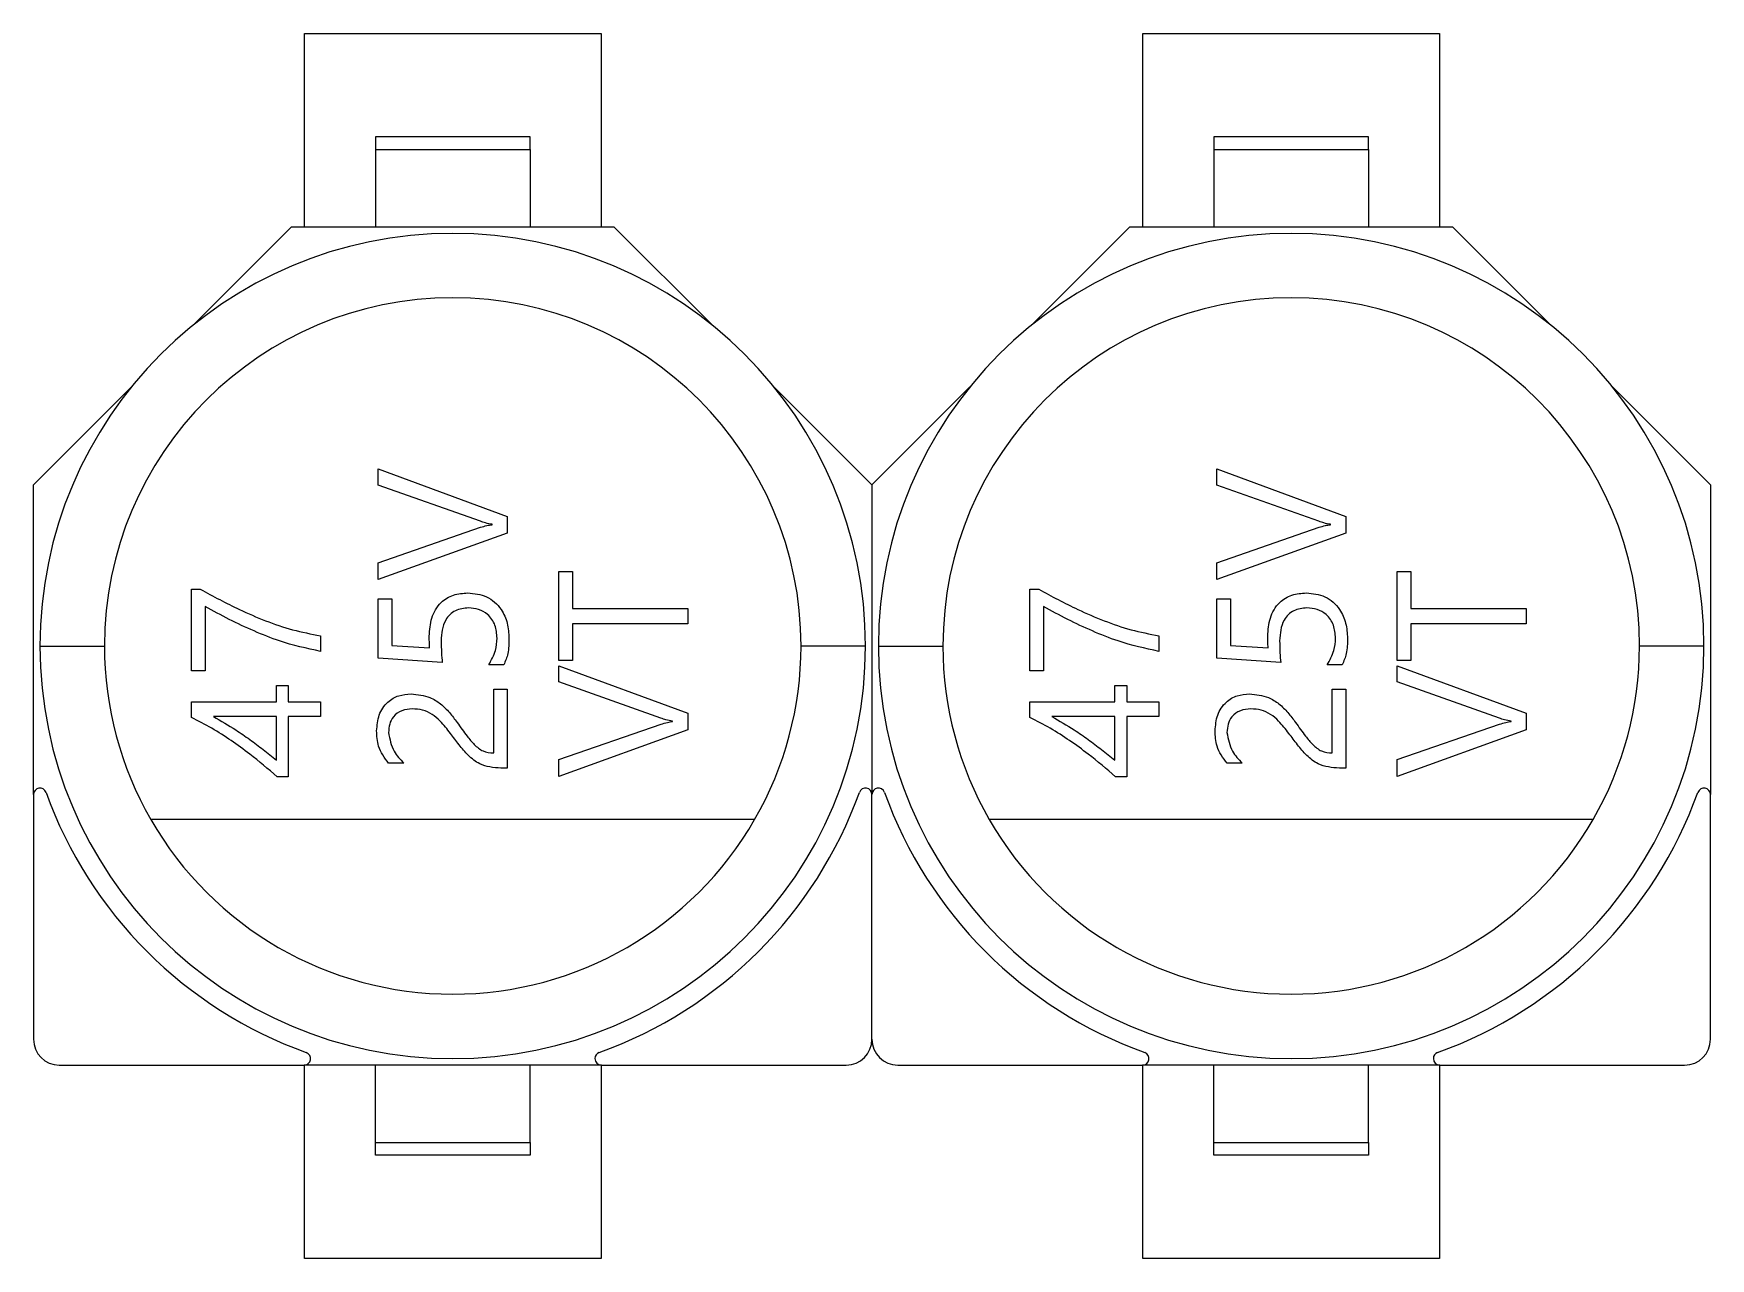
# Model space of a CAD drawing. Header units: millimetres. Extents: x -2889 to 8174, y 2447 to 8478.
# Drawn here: x 2745.851 to 2747.151, y 3450.816 to 3451.766 of the extents above; entities that cross this region are included whole.
import ezdxf

# ---------------------------------------------------------------- set-up
doc = ezdxf.new("R2010")
doc.units = ezdxf.units.MM

msp = doc.modelspace()

# ---------------------------------------------------------------- linework, layer by layer
at = {"color": 7, "linetype": 'Continuous', "lineweight": 25}
for p, q in [((2746.0608, 3451.6156), (2746.0608, 3451.7656)), ((2746.0608, 3451.7656), (2746.2908, 3451.7656)), ((2746.2908, 3451.7656), (2746.2908, 3451.6156)), ((2746.7108, 3451.6156), (2746.7108, 3451.7656)), ((2746.7108, 3451.7656), (2746.9408, 3451.7656)), ((2746.9408, 3451.7656), (2746.9408, 3451.6156)), ((2746.1158, 3451.6856), (2746.1158, 3451.6756)), ((2746.2358, 3451.6856), (2746.1158, 3451.6856)), ((2746.2358, 3451.6756), (2746.2358, 3451.6856)), ((2746.7658, 3451.6856), (2746.7658, 3451.6756)), ((2746.8858, 3451.6856), (2746.7658, 3451.6856)), ((2746.8858, 3451.6756), (2746.8858, 3451.6856)), ((2746.1158, 3451.6756), (2746.2358, 3451.6756)), ((2746.1158, 3451.6756), (2746.1158, 3451.6156)), ((2746.2358, 3451.6756), (2746.2358, 3451.6156)), ((2746.7658, 3451.6756), (2746.8858, 3451.6756)), ((2746.7658, 3451.6756), (2746.7658, 3451.6156)), ((2746.8858, 3451.6756), (2746.8858, 3451.6156)), ((2746.0508, 3451.6156), (2745.9748, 3451.5396)), ((2746.0508, 3451.6156), (2746.3008, 3451.6156)), ((2746.3768, 3451.5396), (2746.3008, 3451.6156)), ((2746.7008, 3451.6156), (2746.6248, 3451.5396)), ((2746.7008, 3451.6156), (2746.9508, 3451.6156)), ((2747.0268, 3451.5396), (2746.9508, 3451.6156)), ((2745.9268, 3451.4916), (2745.8508, 3451.4156)), ((2746.5008, 3451.4156), (2746.4248, 3451.4916)), ((2746.5768, 3451.4916), (2746.5008, 3451.4156)), ((2747.1508, 3451.4156), (2747.0748, 3451.4916)), ((2746.1181, 3451.4153), (2746.1181, 3451.4279)), ((2746.1181, 3451.4279), (2746.2181, 3451.3911)), ((2746.7681, 3451.4279), (2746.8681, 3451.3911)), ((2746.7681, 3451.4153), (2746.7681, 3451.4279)), ((2745.8508, 3451.1754), (2745.8508, 3451.4156)), ((2746.1973, 3451.3873), (2746.1181, 3451.4153)), ((2746.5008, 3451.4156), (2746.5008, 3451.1754)), ((2746.8473, 3451.3873), (2746.7681, 3451.4153)), ((2747.1508, 3451.4156), (2747.1508, 3451.1754)), ((2746.2063, 3451.3847), (2746.2063, 3451.385)), ((2746.2181, 3451.3911), (2746.2181, 3451.3782)), ((2746.8563, 3451.3847), (2746.8563, 3451.385)), ((2746.8681, 3451.3911), (2746.8681, 3451.3782)), ((2746.1181, 3451.3551), (2746.1974, 3451.3827)), ((2746.2181, 3451.3782), (2746.1181, 3451.3422)), ((2746.7681, 3451.3551), (2746.8474, 3451.3827)), ((2746.8681, 3451.3782), (2746.7681, 3451.3422)), ((2746.1181, 3451.3422), (2746.1181, 3451.3551)), ((2746.258, 3451.2793), (2746.258, 3451.3483)), ((2746.258, 3451.3483), (2746.2686, 3451.3483)), ((2746.2686, 3451.3483), (2746.2686, 3451.3196)), ((2746.7681, 3451.3422), (2746.7681, 3451.3551)), ((2746.908, 3451.2793), (2746.908, 3451.3483)), ((2746.908, 3451.3483), (2746.9186, 3451.3483)), ((2746.9186, 3451.3483), (2746.9186, 3451.3196)), ((2745.9733, 3451.2714), (2745.9733, 3451.3347)), ((2745.9733, 3451.3347), (2745.9801, 3451.3347)), ((2746.6233, 3451.2714), (2746.6233, 3451.3347)), ((2746.6233, 3451.3347), (2746.6301, 3451.3347)), ((2745.9838, 3451.3213), (2745.9838, 3451.2714)), ((2746.1181, 3451.2812), (2746.1181, 3451.3272)), ((2746.1181, 3451.3272), (2746.1287, 3451.3272)), ((2746.1287, 3451.3272), (2746.1287, 3451.2911)), ((2746.2686, 3451.3196), (2746.358, 3451.3196)), ((2746.358, 3451.3196), (2746.358, 3451.3079)), ((2746.6338, 3451.3213), (2746.6338, 3451.2714)), ((2746.7681, 3451.2812), (2746.7681, 3451.3272)), ((2746.7681, 3451.3272), (2746.7787, 3451.3272)), ((2746.7787, 3451.3272), (2746.7787, 3451.2911)), ((2746.9186, 3451.3196), (2747.008, 3451.3196)), ((2747.008, 3451.3196), (2747.008, 3451.3079)), ((2746.358, 3451.3079), (2746.2686, 3451.3079)), ((2746.2686, 3451.3079), (2746.2686, 3451.2793)), ((2747.008, 3451.3079), (2746.9186, 3451.3079)), ((2746.9186, 3451.3079), (2746.9186, 3451.2793)), ((2746.0733, 3451.2986), (2746.0733, 3451.2864)), ((2746.7233, 3451.2986), (2746.7233, 3451.2864)), ((2745.8558, 3451.2906), (2745.9058, 3451.2906)), ((2746.1677, 3451.2778), (2746.1181, 3451.2812)), ((2746.1287, 3451.2911), (2746.1579, 3451.2891)), ((2746.2686, 3451.2793), (2746.258, 3451.2793)), ((2746.4958, 3451.2906), (2746.4458, 3451.2906)), ((2746.5058, 3451.2906), (2746.5558, 3451.2906)), ((2746.8177, 3451.2778), (2746.7681, 3451.2812)), ((2746.7787, 3451.2911), (2746.8079, 3451.2891)), ((2746.9186, 3451.2793), (2746.908, 3451.2793)), ((2747.1458, 3451.2906), (2747.0958, 3451.2906)), ((2745.9838, 3451.2714), (2745.9733, 3451.2714)), ((2746.2154, 3451.276), (2746.2037, 3451.276)), ((2746.258, 3451.2627), (2746.258, 3451.2753)), ((2746.258, 3451.2753), (2746.358, 3451.2384)), ((2746.6338, 3451.2714), (2746.6233, 3451.2714)), ((2746.8654, 3451.276), (2746.8537, 3451.276)), ((2746.908, 3451.2627), (2746.908, 3451.2753)), ((2746.908, 3451.2753), (2747.008, 3451.2384)), ((2746.0391, 3451.2473), (2746.0391, 3451.26)), ((2746.0391, 3451.26), (2746.0483, 3451.26)), ((2746.0483, 3451.26), (2746.0483, 3451.2473)), ((2746.2076, 3451.2077), (2746.2076, 3451.2572)), ((2746.2076, 3451.2572), (2746.2181, 3451.2572)), ((2746.2181, 3451.2572), (2746.2181, 3451.1958)), ((2746.3372, 3451.2346), (2746.258, 3451.2627)), ((2746.6891, 3451.2473), (2746.6891, 3451.26)), ((2746.6891, 3451.26), (2746.6983, 3451.26)), ((2746.6983, 3451.26), (2746.6983, 3451.2473)), ((2746.8576, 3451.2077), (2746.8576, 3451.2572)), ((2746.8576, 3451.2572), (2746.8681, 3451.2572)), ((2746.8681, 3451.2572), (2746.8681, 3451.1958)), ((2746.9872, 3451.2346), (2746.908, 3451.2627)), ((2745.9733, 3451.2473), (2746.0391, 3451.2473)), ((2745.9733, 3451.2351), (2745.9733, 3451.2473)), ((2746.0483, 3451.2473), (2746.0733, 3451.2473)), ((2746.0733, 3451.2473), (2746.0733, 3451.236)), ((2746.6233, 3451.2473), (2746.6891, 3451.2473)), ((2746.6233, 3451.2351), (2746.6233, 3451.2473)), ((2746.6983, 3451.2473), (2746.7233, 3451.2473)), ((2746.7233, 3451.2473), (2746.7233, 3451.236)), ((2746.0391, 3451.236), (2745.9903, 3451.236)), ((2746.0391, 3451.2021), (2746.0391, 3451.236)), ((2746.0733, 3451.236), (2746.0483, 3451.236)), ((2746.0483, 3451.236), (2746.0483, 3451.1892)), ((2746.258, 3451.2025), (2746.3373, 3451.23)), ((2746.3462, 3451.2321), (2746.3462, 3451.2323)), ((2746.358, 3451.2384), (2746.358, 3451.2256)), ((2746.6891, 3451.236), (2746.6403, 3451.236)), ((2746.6891, 3451.2021), (2746.6891, 3451.236)), ((2746.7233, 3451.236), (2746.6983, 3451.236)), ((2746.6983, 3451.236), (2746.6983, 3451.1892)), ((2746.908, 3451.2025), (2746.9873, 3451.23)), ((2746.9962, 3451.2321), (2746.9962, 3451.2323)), ((2747.008, 3451.2384), (2747.008, 3451.2256)), ((2746.358, 3451.2256), (2746.258, 3451.1895)), ((2747.008, 3451.2256), (2746.908, 3451.1895)), ((2746.258, 3451.1895), (2746.258, 3451.2025)), ((2746.908, 3451.1895), (2746.908, 3451.2025)), ((2746.0483, 3451.1892), (2746.0396, 3451.1892)), ((2746.1379, 3451.1997), (2746.1261, 3451.1997)), ((2746.2181, 3451.1958), (2746.2132, 3451.1958)), ((2746.6983, 3451.1892), (2746.6896, 3451.1892)), ((2746.7879, 3451.1997), (2746.7761, 3451.1997)), ((2746.8681, 3451.1958), (2746.8632, 3451.1958)), ((2745.8508, 3451.1754), (2745.8508, 3450.9856)), ((2746.5008, 3450.9856), (2746.5008, 3451.1754)), ((2747.1508, 3450.9856), (2747.1508, 3451.1754)), ((2746.4099, 3451.156), (2745.9418, 3451.156)), ((2747.0599, 3451.156), (2746.5918, 3451.156)), ((2745.8708, 3450.9656), (2746.0606, 3450.9656)), ((2746.291, 3450.9656), (2746.0606, 3450.9656)), ((2746.0608, 3450.8156), (2746.0608, 3450.9656)), ((2746.1158, 3450.9056), (2746.1158, 3450.9656)), ((2746.2358, 3450.9056), (2746.2358, 3450.9656)), ((2746.2908, 3450.9656), (2746.2908, 3450.8156)), ((2746.291, 3450.9656), (2746.4808, 3450.9656)), ((2746.5208, 3450.9656), (2746.7106, 3450.9656)), ((2746.941, 3450.9656), (2746.7106, 3450.9656)), ((2746.7108, 3450.8156), (2746.7108, 3450.9656)), ((2746.7658, 3450.9056), (2746.7658, 3450.9656)), ((2746.8858, 3450.9056), (2746.8858, 3450.9656)), ((2746.9408, 3450.9656), (2746.9408, 3450.8156)), ((2746.941, 3450.9656), (2747.1308, 3450.9656)), ((2746.1158, 3450.9056), (2746.2358, 3450.9056)), ((2746.1158, 3450.8956), (2746.1158, 3450.9056)), ((2746.2358, 3450.9056), (2746.2358, 3450.8956)), ((2746.7658, 3450.9056), (2746.8858, 3450.9056)), ((2746.7658, 3450.8956), (2746.7658, 3450.9056)), ((2746.8858, 3450.9056), (2746.8858, 3450.8956)), ((2746.2358, 3450.8956), (2746.1158, 3450.8956)), ((2746.8858, 3450.8956), (2746.7658, 3450.8956)), ((2746.2908, 3450.8156), (2746.0608, 3450.8156)), ((2746.9408, 3450.8156), (2746.7108, 3450.8156))]:
    msp.add_line(p, q, dxfattribs=at)
for centre, radius, start, end in [((2746.1758, 3451.2906), 0.32, 0, 180), ((2746.8258, 3451.2906), 0.32, 0, 180), ((2746.1758, 3451.2906), 0.27, 0, 180), ((2746.8258, 3451.2906), 0.27, 0, 180), ((2746.1758, 3451.2906), 0.32, 180, 0), ((2746.1758, 3451.2906), 0.27, 180, 209.9008), ((2746.1758, 3451.2906), 0.27, 330.0992, 0), ((2746.8258, 3451.2906), 0.32, 180, 0), ((2746.8258, 3451.2906), 0.27, 180, 209.9008), ((2746.8258, 3451.2906), 0.27, 330.0992, 0), ((2745.8558, 3451.1754), 0.005, 19.8003, 180), ((2746.1758, 3451.2906), 0.3351, 199.8003, 250.1997), ((2746.1758, 3451.2906), 0.3351, 289.8003, 340.1997), ((2746.4958, 3451.1754), 0.005, 0, 160.1997), ((2746.5058, 3451.1754), 0.005, 19.8003, 180), ((2746.8258, 3451.2906), 0.3351, 199.8003, 250.1997), ((2746.8258, 3451.2906), 0.3351, 289.8003, 340.1997), ((2747.1458, 3451.1754), 0.005, 0, 160.1997), ((2746.1758, 3451.2906), 0.27, 209.9008, 330.0992), ((2746.8258, 3451.2906), 0.27, 209.9008, 330.0992), ((2745.8708, 3450.9856), 0.02, 180, 270), ((2746.4808, 3450.9856), 0.02, 270, 0), ((2746.5208, 3450.9856), 0.02, 180, 270), ((2747.1308, 3450.9856), 0.02, 270, 0), ((2746.0606, 3450.9706), 0.005, 270, 70.1997), ((2746.291, 3450.9706), 0.005, 109.8003, 180), ((2746.291, 3450.9706), 0.005, 180, 270), ((2746.7106, 3450.9706), 0.005, 270, 70.1997), ((2746.941, 3450.9706), 0.005, 109.8003, 180), ((2746.941, 3450.9706), 0.005, 180, 270)]:
    msp.add_arc(centre, radius, start, end, dxfattribs=at)
for points, knots in [([(2746.2063, 3451.385), (2746.2046, 3451.3853), (2746.2015, 3451.3858), (2746.1986, 3451.3868), (2746.1973, 3451.3873)], [0, 0, 0, 0, 0.559931, 1, 1, 1, 1]), ([(2746.1974, 3451.3827), (2746.199, 3451.3832), (2746.2019, 3451.384), (2746.2049, 3451.3845), (2746.2063, 3451.3847)], [0, 0, 0, 0, 0.559887, 1, 1, 1, 1]), ([(2746.8563, 3451.385), (2746.8546, 3451.3853), (2746.8515, 3451.3858), (2746.8486, 3451.3868), (2746.8473, 3451.3873)], [0, 0, 0, 0, 0.559931, 1, 1, 1, 1]), ([(2746.8474, 3451.3827), (2746.849, 3451.3832), (2746.8519, 3451.384), (2746.8549, 3451.3845), (2746.8563, 3451.3847)], [0, 0, 0, 0, 0.559887, 1, 1, 1, 1]), ([(2745.9801, 3451.3347), (2745.9901, 3451.3292), (2746.0066, 3451.3203), (2746.0306, 3451.31), (2746.0515, 3451.3026), (2746.066, 3451.3), (2746.0733, 3451.2986)], [0, 0, 0, 0, 0.340031, 0.560091, 0.780119, 1, 1, 1, 1]), ([(2746.1576, 3451.2982), (2746.1579, 3451.303), (2746.1586, 3451.3125), (2746.1654, 3451.3244), (2746.1762, 3451.3309), (2746.1837, 3451.3315), (2746.1875, 3451.3318)], [0, 0, 0, 0, 0.280687, 0.55983, 0.779535, 1, 1, 1, 1]), ([(2746.1875, 3451.3318), (2746.1925, 3451.3313), (2746.2025, 3451.3302), (2746.2135, 3451.3203), (2746.2187, 3451.3084), (2746.2192, 3451.3005), (2746.2194, 3451.2966)], [0, 0, 0, 0, 0.279581, 0.558447, 0.77902, 1, 1, 1, 1]), ([(2746.6301, 3451.3347), (2746.6401, 3451.3292), (2746.6566, 3451.3203), (2746.6806, 3451.31), (2746.7015, 3451.3026), (2746.716, 3451.3), (2746.7233, 3451.2986)], [0, 0, 0, 0, 0.340031, 0.560091, 0.780119, 1, 1, 1, 1]), ([(2746.8076, 3451.2982), (2746.8079, 3451.303), (2746.8086, 3451.3125), (2746.8154, 3451.3244), (2746.8262, 3451.3309), (2746.8337, 3451.3315), (2746.8375, 3451.3318)], [0, 0, 0, 0, 0.280687, 0.55983, 0.779535, 1, 1, 1, 1]), ([(2746.8375, 3451.3318), (2746.8425, 3451.3313), (2746.8525, 3451.3302), (2746.8635, 3451.3203), (2746.8687, 3451.3084), (2746.8692, 3451.3005), (2746.8694, 3451.2966)], [0, 0, 0, 0, 0.279581, 0.558447, 0.77902, 1, 1, 1, 1]), ([(2746.0733, 3451.2864), (2746.0626, 3451.2888), (2746.045, 3451.2926), (2746.0217, 3451.3021), (2746.0024, 3451.311), (2745.99, 3451.3179), (2745.9838, 3451.3213)], [0, 0, 0, 0, 0.33969, 0.559785, 0.779891, 1, 1, 1, 1]), ([(2746.188, 3451.3202), (2746.1845, 3451.3198), (2746.1774, 3451.3191), (2746.1679, 3451.3095), (2746.1672, 3451.3003), (2746.1668, 3451.2947)], [0, 0, 0, 0, 0.28055, 0.560029, 1, 1, 1, 1]), ([(2746.2102, 3451.2967), (2746.2099, 3451.3001), (2746.2094, 3451.3069), (2746.2038, 3451.3151), (2746.196, 3451.3195), (2746.1907, 3451.3199), (2746.188, 3451.3202)], [0, 0, 0, 0, 0.280265, 0.559382, 0.77945, 1, 1, 1, 1]), ([(2746.7233, 3451.2864), (2746.7126, 3451.2888), (2746.695, 3451.2926), (2746.6717, 3451.3021), (2746.6524, 3451.311), (2746.64, 3451.3179), (2746.6338, 3451.3213)], [0, 0, 0, 0, 0.33969, 0.559785, 0.779891, 1, 1, 1, 1]), ([(2746.838, 3451.3202), (2746.8345, 3451.3198), (2746.8274, 3451.3191), (2746.8179, 3451.3095), (2746.8172, 3451.3003), (2746.8168, 3451.2947)], [0, 0, 0, 0, 0.28055, 0.560029, 1, 1, 1, 1]), ([(2746.8602, 3451.2967), (2746.8599, 3451.3001), (2746.8594, 3451.3069), (2746.8538, 3451.3151), (2746.846, 3451.3195), (2746.8407, 3451.3199), (2746.838, 3451.3202)], [0, 0, 0, 0, 0.280265, 0.559382, 0.77945, 1, 1, 1, 1]), ([(2746.1579, 3451.2891), (2746.1578, 3451.2908), (2746.1577, 3451.2938), (2746.1576, 3451.2969), (2746.1576, 3451.2982)], [0, 0, 0, 0, 0.560008, 1, 1, 1, 1]), ([(2746.1668, 3451.2947), (2746.1669, 3451.2915), (2746.167, 3451.2859), (2746.1674, 3451.2803), (2746.1677, 3451.2778)], [0, 0, 0, 0, 0.560022, 1, 1, 1, 1]), ([(2746.2037, 3451.276), (2746.2057, 3451.2796), (2746.2094, 3451.2861), (2746.21, 3451.2935), (2746.2102, 3451.2967)], [0, 0, 0, 0, 0.559903, 1, 1, 1, 1]), ([(2746.2194, 3451.2966), (2746.2194, 3451.2926), (2746.2193, 3451.2854), (2746.2166, 3451.2789), (2746.2154, 3451.276)], [0, 0, 0, 0, 0.560846, 1, 1, 1, 1]), ([(2746.8079, 3451.2891), (2746.8078, 3451.2908), (2746.8077, 3451.2938), (2746.8076, 3451.2969), (2746.8076, 3451.2982)], [0, 0, 0, 0, 0.560008, 1, 1, 1, 1]), ([(2746.8168, 3451.2947), (2746.8169, 3451.2915), (2746.817, 3451.2859), (2746.8174, 3451.2803), (2746.8177, 3451.2778)], [0, 0, 0, 0, 0.560022, 1, 1, 1, 1]), ([(2746.8537, 3451.276), (2746.8557, 3451.2796), (2746.8594, 3451.2861), (2746.86, 3451.2935), (2746.8602, 3451.2967)], [0, 0, 0, 0, 0.559903, 1, 1, 1, 1]), ([(2746.8694, 3451.2966), (2746.8694, 3451.2926), (2746.8693, 3451.2854), (2746.8666, 3451.2789), (2746.8654, 3451.276)], [0, 0, 0, 0, 0.560846, 1, 1, 1, 1]), ([(2746.1168, 3451.2249), (2746.1172, 3451.229), (2746.1178, 3451.2373), (2746.1244, 3451.2472), (2746.1338, 3451.2527), (2746.1403, 3451.2532), (2746.1435, 3451.2534)], [0, 0, 0, 0, 0.2803283, 0.5594438, 0.7795104, 1, 1, 1, 1]), ([(2746.1435, 3451.2534), (2746.1486, 3451.253), (2746.1568, 3451.2522), (2746.1666, 3451.2459), (2746.1734, 3451.2391), (2746.1773, 3451.2339), (2746.1792, 3451.2313)], [0, 0, 0, 0, 0.3388, 0.558882, 0.779333, 1, 1, 1, 1]), ([(2746.7668, 3451.2249), (2746.7672, 3451.229), (2746.7678, 3451.2373), (2746.7744, 3451.2472), (2746.7838, 3451.2527), (2746.7903, 3451.2532), (2746.7935, 3451.2534)], [0, 0, 0, 0, 0.280328, 0.559444, 0.77951, 1, 1, 1, 1]), ([(2746.7935, 3451.2534), (2746.7986, 3451.253), (2746.8068, 3451.2522), (2746.8166, 3451.2459), (2746.8234, 3451.2391), (2746.8273, 3451.2339), (2746.8292, 3451.2313)], [0, 0, 0, 0, 0.3388, 0.558882, 0.779333, 1, 1, 1, 1]), ([(2746.1445, 3451.2418), (2746.1417, 3451.2416), (2746.1362, 3451.2412), (2746.1297, 3451.2365), (2746.1265, 3451.23), (2746.1262, 3451.2257), (2746.126, 3451.2235)], [0, 0, 0, 0, 0.280166, 0.559084, 0.779193, 1, 1, 1, 1]), ([(2746.174, 3451.2228), (2746.1715, 3451.2261), (2746.1673, 3451.2316), (2746.16, 3451.2378), (2746.1526, 3451.2414), (2746.1472, 3451.2417), (2746.1445, 3451.2418)], [0, 0, 0, 0, 0.340316, 0.560371, 0.780086, 1, 1, 1, 1]), ([(2746.7945, 3451.2418), (2746.7917, 3451.2416), (2746.7862, 3451.2412), (2746.7797, 3451.2365), (2746.7765, 3451.23), (2746.7762, 3451.2257), (2746.776, 3451.2235)], [0, 0, 0, 0, 0.280166, 0.559084, 0.779193, 1, 1, 1, 1]), ([(2746.824, 3451.2228), (2746.8215, 3451.2261), (2746.8173, 3451.2316), (2746.81, 3451.2378), (2746.8026, 3451.2414), (2746.7972, 3451.2417), (2746.7945, 3451.2418)], [0, 0, 0, 0, 0.3403165, 0.5603705, 0.780086, 1, 1, 1, 1]), ([(2746.0396, 3451.1892), (2746.0327, 3451.1952), (2746.0212, 3451.205), (2746.0041, 3451.2173), (2745.9892, 3451.2271), (2745.9786, 3451.2324), (2745.9733, 3451.2351)], [0, 0, 0, 0, 0.3400089, 0.5600413, 0.7800673, 1, 1, 1, 1]), ([(2745.9903, 3451.236), (2745.9961, 3451.2326), (2746.0057, 3451.2269), (2746.0185, 3451.2182), (2746.0289, 3451.2103), (2746.0357, 3451.2048), (2746.0391, 3451.2021)], [0, 0, 0, 0, 0.339978, 0.559984, 0.779979, 1, 1, 1, 1]), ([(2746.1792, 3451.2313), (2746.1818, 3451.2277), (2746.1859, 3451.2218), (2746.1923, 3451.2141), (2746.199, 3451.2084), (2746.2047, 3451.2079), (2746.2076, 3451.2077)], [0, 0, 0, 0, 0.340976, 0.561449, 0.780935, 1, 1, 1, 1]), ([(2746.3462, 3451.2323), (2746.3445, 3451.2326), (2746.3414, 3451.2332), (2746.3385, 3451.2342), (2746.3372, 3451.2346)], [0, 0, 0, 0, 0.559931, 1, 1, 1, 1]), ([(2746.3373, 3451.23), (2746.3389, 3451.2305), (2746.3419, 3451.2314), (2746.3449, 3451.2319), (2746.3462, 3451.2321)], [0, 0, 0, 0, 0.559887, 1, 1, 1, 1]), ([(2746.6896, 3451.1892), (2746.6827, 3451.1952), (2746.6712, 3451.205), (2746.6541, 3451.2173), (2746.6392, 3451.2271), (2746.6286, 3451.2324), (2746.6233, 3451.2351)], [0, 0, 0, 0, 0.340009, 0.560041, 0.780067, 1, 1, 1, 1]), ([(2746.6403, 3451.236), (2746.6461, 3451.2326), (2746.6557, 3451.2269), (2746.6685, 3451.2182), (2746.6789, 3451.2103), (2746.6857, 3451.2048), (2746.6891, 3451.2021)], [0, 0, 0, 0, 0.339978, 0.559984, 0.779979, 1, 1, 1, 1]), ([(2746.8292, 3451.2313), (2746.8318, 3451.2277), (2746.8359, 3451.2218), (2746.8423, 3451.2141), (2746.849, 3451.2084), (2746.8547, 3451.2079), (2746.8576, 3451.2077)], [0, 0, 0, 0, 0.340976, 0.561449, 0.780935, 1, 1, 1, 1]), ([(2746.9962, 3451.2323), (2746.9945, 3451.2326), (2746.9914, 3451.2332), (2746.9885, 3451.2342), (2746.9872, 3451.2346)], [0, 0, 0, 0, 0.559931, 1, 1, 1, 1]), ([(2746.9873, 3451.23), (2746.9889, 3451.2305), (2746.9919, 3451.2314), (2746.9949, 3451.2319), (2746.9962, 3451.2321)], [0, 0, 0, 0, 0.559887, 1, 1, 1, 1]), ([(2746.1261, 3451.1997), (2746.1229, 3451.2039), (2746.1174, 3451.2115), (2746.117, 3451.2208), (2746.1168, 3451.2249)], [0, 0, 0, 0, 0.5586672, 1, 1, 1, 1]), ([(2746.126, 3451.2235), (2746.127, 3451.2184), (2746.1287, 3451.2093), (2746.135, 3451.2027), (2746.1379, 3451.1997)], [0, 0, 0, 0, 0.558003, 1, 1, 1, 1]), ([(2746.2132, 3451.1958), (2746.2074, 3451.1963), (2746.198, 3451.1972), (2746.1876, 3451.2056), (2746.1806, 3451.214), (2746.1762, 3451.2199), (2746.174, 3451.2228)], [0, 0, 0, 0, 0.338111, 0.558282, 0.779078, 1, 1, 1, 1]), ([(2746.7761, 3451.1997), (2746.7729, 3451.2039), (2746.7674, 3451.2115), (2746.767, 3451.2208), (2746.7668, 3451.2249)], [0, 0, 0, 0, 0.558667, 1, 1, 1, 1]), ([(2746.776, 3451.2235), (2746.777, 3451.2184), (2746.7787, 3451.2093), (2746.785, 3451.2027), (2746.7879, 3451.1997)], [0, 0, 0, 0, 0.558003, 1, 1, 1, 1]), ([(2746.8632, 3451.1958), (2746.8574, 3451.1963), (2746.848, 3451.1972), (2746.8376, 3451.2056), (2746.8306, 3451.214), (2746.8262, 3451.2199), (2746.824, 3451.2228)], [0, 0, 0, 0, 0.338111, 0.558282, 0.779078, 1, 1, 1, 1])]:
    msp.add_open_spline(points, degree=3, knots=knots, dxfattribs=at)

doc.saveas('drawing.dxf')
